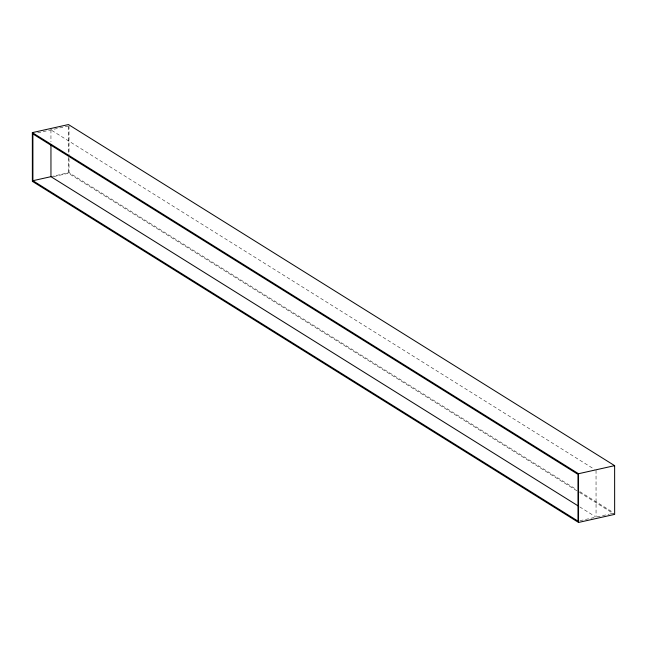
<?xml version="1.0" encoding="UTF-8"?>
<svg xmlns="http://www.w3.org/2000/svg" width="647" height="647" viewBox="0 0 647 647"><rect width="100%" height="100%" fill="white"/><g stroke="black" fill="none" stroke-linecap="round" stroke-linejoin="round"><path stroke-width="0.49" stroke-dasharray="3.23 2.43" d="M37.639 132.878L68.048 126.084M50.959 176.671L69.019 172.636L576.396 489.504M53.838 176.55L68.477 173.275L578.636 491.882M579.898 520.706L595.103 517.309M597.003 516.88L609.361 514.122M610.307 513.904L613.162 513.273M51.8 130.443L594.326 469.261M579.825 491.647L613.251 512.521M579.494 492.416L614.65 514.373M579.769 506.924L595.2 516.557M596.041 470.329L596.057 517.099M69.003 125.866L69.011 154.722M69.011 158.701L69.019 172.636M68.461 126.545L68.469 153.388M68.469 157.367L68.477 173.275M50.943 129.901L50.951 141.847"/><path stroke-width="0.97" d="M32.35 132.627L68.461 124.556L614.634 465.654L614.65 514.373L578.539 522.444L32.366 181.346L32.35 132.627L578.523 473.725L614.634 465.654M32.908 180.707L577.997 521.134L577.981 474.364L32.892 133.945L32.908 180.707L50.959 176.671L578.054 505.857M578.523 473.725L578.539 522.444M50.951 144.831L50.959 176.671"/></g></svg>
